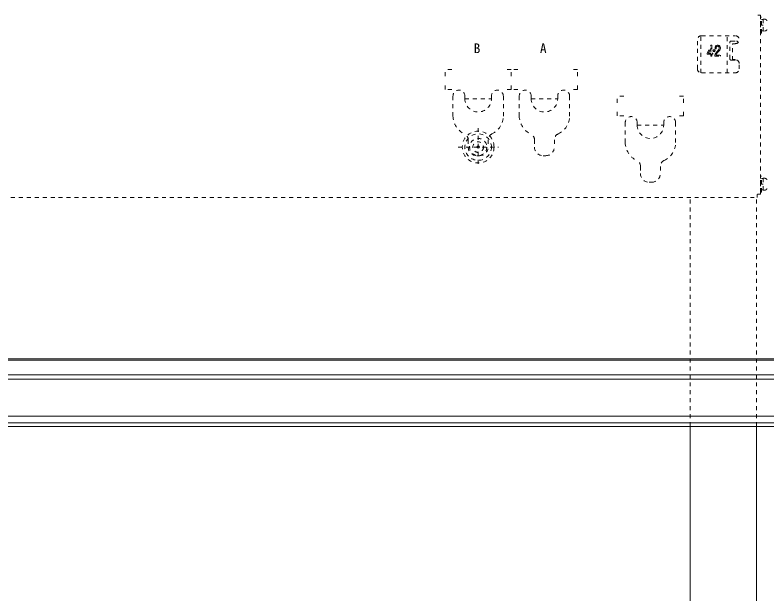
# Model space of a CAD drawing. Units: millimetres, scale not verified. Extents: x -63 to 62, y -116 to 117.
# Drawn here: x -29.84 to -10.93, y 39.5 to 54.06 of the extents above; entities that cross this region are included whole.
import ezdxf
from ezdxf.enums import TextEntityAlignment as Align

# ---------------------------------------------------------------- set-up
doc = ezdxf.new("R2010")
doc.units = ezdxf.units.MM
doc.header["$LTSCALE"] = 0.125
doc.header["$PDMODE"] = 32
doc.header["$PDSIZE"] = 0.0625
doc.linetypes.add('USER5', pattern=[1.4, 0.7, -0.7])
doc.layers.add('0-5_GAIKEI', color=1, linetype='Continuous', lineweight=18)
doc.styles.add('ＭＳ ゴシック', font='')
doc.styles.get('ＭＳ ゴシック').set_extended_font_data('MS Gothic')

msp = doc.modelspace()

# ---------------------------------------------------------------- linework, layer by layer
at = {"layer": '0-5_GAIKEI', "linetype": 'USER5'}
for p, q in [((-11.1608, 54.0616), (-11.0941, 54.0616)), ((-11.0941, 49.555), (-11.0941, 54.0616)), ((-11.0941, 54.0083), (-11.0675, 54.0083)), ((-11.0941, 53.6083), (-11.0941, 54.0083)), ((-11.0241, 53.95), (-11.0675, 53.95)), ((-11.0241, 53.9583), (-10.9778, 53.9559)), ((-11.0241, 53.8083), (-11.0675, 53.8083)), ((-12.5941, 52.6097), (-12.5941, 53.5403)), ((-12.5775, 53.5416), (-11.7275, 53.5416)), ((-11.9275, 52.6083), (-11.9275, 53.5416)), ((-11.0241, 53.6666), (-11.0675, 53.6666)), ((-12.6775, 52.7083), (-12.6775, 53.4416)), ((-11.8608, 52.9583), (-11.8608, 53.375)), ((-11.8275, 53.4083), (-11.6941, 53.4083)), ((-11.6608, 53.3671), (-11.6608, 53.375)), ((-12.4299, 53.0974), (-12.3407, 53.3045)), ((-12.3979, 53.1027), (-12.3399, 53.2374)), ((-12.3399, 53.2374), (-12.3399, 53.1027)), ((-12.2355, 53.2385), (-12.2325, 53.2597)), ((-12.2355, 53.2135), (-12.2355, 53.2385)), ((-12.2088, 53.2135), (-12.2355, 53.2135)), ((-12.2325, 53.2597), (-12.2257, 53.2765)), ((-12.2257, 53.2765), (-12.2088, 53.2969)), ((-12.2088, 53.2969), (-12.1818, 53.307)), ((-12.2088, 53.2366), (-12.2065, 53.2528)), ((-12.2088, 53.2135), (-12.2088, 53.2366)), ((-12.2065, 53.2528), (-12.2025, 53.2627)), ((-12.2025, 53.2627), (-12.1927, 53.2744)), ((-12.1927, 53.2744), (-12.177, 53.2803)), ((-12.1399, 53.1968), (-12.1925, 53.1336)), ((-12.1818, 53.307), (-12.1526, 53.307)), ((-12.177, 53.2803), (-12.1581, 53.2803)), ((-12.1173, 53.1821), (-12.1716, 53.117)), ((-12.1581, 53.2803), (-12.145, 53.2747)), ((-12.1526, 53.307), (-12.1283, 53.2966)), ((-12.145, 53.2747), (-12.1369, 53.2646)), ((-12.1305, 53.2155), (-12.1399, 53.1968)), ((-12.1369, 53.2646), (-12.1308, 53.2543)), ((-12.1308, 53.2543), (-12.1286, 53.2393)), ((-12.1286, 53.2231), (-12.1305, 53.2155)), ((-12.1286, 53.2393), (-12.1286, 53.2231)), ((-12.1283, 53.2966), (-12.1149, 53.2799)), ((-12.1053, 53.2061), (-12.1173, 53.1821)), ((-12.1149, 53.2799), (-12.1051, 53.2635)), ((-12.1019, 53.2199), (-12.1053, 53.2061)), ((-12.1051, 53.2635), (-12.1019, 53.2412)), ((-12.1019, 53.2412), (-12.1019, 53.2199)), ((-11.7941, 53.3416), (-11.7275, 53.3416)), ((-11.7941, 52.925), (-11.7941, 53.3416)), ((-12.4299, 53.0755), (-12.4299, 53.0974)), ((-12.3399, 53.0755), (-12.4299, 53.0755)), ((-12.3399, 53.1027), (-12.3979, 53.1027)), ((-12.3399, 53.0755), (-12.3399, 53.0291)), ((-12.3399, 53.0291), (-12.3126, 53.0291)), ((-12.2908, 53.1027), (-12.3126, 53.1027)), ((-12.2908, 53.0755), (-12.3126, 53.0755)), ((-12.3126, 53.0755), (-12.3126, 53.0291)), ((-12.2908, 53.1027), (-12.2908, 53.0755)), ((-12.2315, 53.0778), (-12.2408, 53.0529)), ((-12.2408, 53.0529), (-12.2408, 53.0291)), ((-12.2408, 53.0291), (-12.1019, 53.0291)), ((-12.2171, 53.1008), (-12.2315, 53.0778)), ((-12.1925, 53.1336), (-12.2171, 53.1008)), ((-12.2074, 53.0659), (-12.2112, 53.0558)), ((-12.2112, 53.0558), (-12.1019, 53.0558)), ((-12.1951, 53.0857), (-12.2074, 53.0659)), ((-12.1716, 53.117), (-12.1951, 53.0857)), ((-12.1019, 53.0291), (-12.1019, 53.0558)), ((-11.8275, 52.925), (-11.6941, 52.925)), ((-11.7941, 52.9416), (-11.7275, 52.9416)), ((-11.7275, 52.925), (-11.7275, 52.9416)), ((-11.6275, 52.7083), (-11.6275, 52.8416)), ((-19.0275, 52.525), (-19.0275, 52.6916)), ((-18.8608, 52.6916), (-19.0275, 52.6916)), ((-17.3608, 52.525), (-17.3608, 52.6916)), ((-17.1941, 52.6916), (-17.3608, 52.6916)), ((-12.5775, 52.6083), (-11.7275, 52.6083)), ((-19.0275, 52.1916), (-19.0275, 52.3583)), ((-17.3608, 52.1916), (-17.3608, 52.3583)), ((-17.3608, 52.1916), (-17.3608, 52.3583)), ((-15.6941, 52.1916), (-15.6941, 52.3583)), ((-18.8608, 52.1916), (-19.0275, 52.1916)), ((-18.8275, 51.5224), (-18.8275, 52.025)), ((-18.5275, 51.9583), (-18.5275, 52.025)), ((-17.8608, 51.9583), (-17.8608, 52.025)), ((-17.5608, 51.5224), (-17.5608, 52.025)), ((-17.3608, 52.1916), (-17.5275, 52.1916)), ((-17.1941, 52.1916), (-17.3608, 52.1916)), ((-17.1608, 51.5224), (-17.1608, 52.025)), ((-16.8608, 51.9583), (-16.8608, 52.025)), ((-16.1941, 51.9583), (-16.1941, 52.025)), ((-15.8941, 51.5224), (-15.8941, 52.025)), ((-15.6941, 52.1916), (-15.8608, 52.1916)), ((-14.6941, 51.8583), (-14.6941, 52.025)), ((-14.5275, 52.025), (-14.6941, 52.025)), ((-18.5275, 51.9583), (-17.8608, 51.9583)), ((-16.8608, 51.9583), (-16.1941, 51.9583)), ((-14.6941, 51.525), (-14.6941, 51.6916)), ((-13.0275, 51.525), (-13.0275, 51.6916)), ((-14.5275, 51.525), (-14.6941, 51.525)), ((-13.0275, 51.525), (-13.1941, 51.525)), ((-14.4941, 50.8557), (-14.4941, 51.3583)), ((-14.1941, 51.2916), (-14.1941, 51.3583)), ((-14.1941, 51.2916), (-13.5275, 51.2916)), ((-13.5275, 51.2916), (-13.5275, 51.3583)), ((-13.2275, 50.8557), (-13.2275, 51.3583)), ((-18.1941, 51.2211), (-18.1941, 50.2507)), ((-18.4441, 50.9215), (-18.4441, 50.7416)), ((-17.9441, 50.9215), (-17.9441, 50.7416)), ((-16.7775, 50.9215), (-16.7775, 50.7416)), ((-16.2775, 50.9215), (-16.2775, 50.7416)), ((-18.6956, 50.7416), (-17.6806, 50.7416)), ((-18.2275, 50.525), (-18.1608, 50.525)), ((-16.5608, 50.525), (-16.4941, 50.525)), ((-14.1108, 50.2549), (-14.1108, 50.075)), ((-13.6108, 50.2549), (-13.6108, 50.075)), ((-11.0941, 50.0083), (-11.0675, 50.0083)), ((-11.0941, 49.6083), (-11.0941, 50.0083)), ((-11.0241, 49.95), (-11.0675, 49.95)), ((-11.0241, 49.9583), (-10.9778, 49.9559)), ((-13.8941, 49.8583), (-13.8275, 49.8583)), ((-11.0241, 49.8083), (-11.0675, 49.8083)), ((-11.0241, 49.6666), (-11.0675, 49.6666)), ((-38.5475, 49.475), (-11.1741, 49.475)), ((-12.8608, 43.7257), (-12.8608, 49.475)), ((-11.1941, 43.7257), (-11.1941, 49.475)), ((-11.1741, 49.5416), (-11.1741, 49.475)), ((-11.1608, 49.555), (-11.0941, 49.555))]:
    msp.add_line(p, q, dxfattribs=at)
at = {"layer": '0-5_GAIKEI'}
for p, q in [((-2.7235, 45.4212), (-46.9979, 45.4212)), ((-47.0076, 45.3805), (-2.7138, 45.3805)), ((-47.4303, 44.9052), (-2.2912, 44.9052)), ((-2.2957, 45.0106), (-47.4258, 45.0106)), ((-1.3454, 43.9747), (-48.376, 43.9747)), ((-1.1977, 43.8079), (-48.5237, 43.8079))]:
    msp.add_line(p, q, dxfattribs=at)
at = {"layer": '0-5_GAIKEI', "color": 7}
for p, q in [((-48.6274, 43.7142), (-1.0941, 43.7142)), ((-12.8608, 17.225), (-12.8608, 43.7257)), ((-11.1941, 17.225), (-11.1941, 43.7257))]:
    msp.add_line(p, q, dxfattribs=at)
at = {"layer": '0-5_GAIKEI', "linetype": 'USER5'}
for points in [[(-11.0941, 53.6083), (-11.0675, 53.6083), (-11.0675, 54.0083)], [(-11.0241, 53.9583), (-11.0241, 53.6583), (-10.9778, 53.6607)], [(-12.3407, 53.3045), (-12.3126, 53.3045), (-12.3126, 53.1027)], [(-17.3608, 52.525), (-17.3608, 52.6916), (-17.5275, 52.6916)], [(-15.6941, 52.525), (-15.6941, 52.6916), (-15.8608, 52.6916)], [(-13.0275, 51.8583), (-13.0275, 52.025), (-13.1941, 52.025)], [(-11.0941, 49.6083), (-11.0675, 49.6083), (-11.0675, 50.0083)], [(-11.0241, 49.9583), (-11.0241, 49.6583), (-10.9778, 49.6607)]]:
    msp.add_lwpolyline(points, dxfattribs=at)
for radius in [0.4, 0.3333, 0.2167, 0.1333]:
    msp.add_circle((-18.1941, 50.7416), radius, dxfattribs=at)
for centre, radius, start, end in [((-10.9806, 53.9026), 0.0533, 15.78599, 87), ((-12.5775, 53.4416), 0.1, 90, 180), ((-11.7275, 53.4416), 0.1, 270, 90), ((-10.9806, 53.714), 0.0533, 273, 344.21401), ((-11.8275, 53.375), 0.0333, 90, 180), ((-11.6941, 53.375), 0.0333, 0, 90), ((-11.8275, 52.9583), 0.0333, 180, 270), ((-11.7275, 52.8416), 0.1, 0, 90), ((-11.6941, 52.9583), 0.0333, 270, 297.90568), ((-12.5775, 52.7083), 0.1, 180, 270), ((-11.7275, 52.7083), 0.1, 270, 0), ((-18.6775, 52.025), 0.15, 0, 180), ((-17.7108, 52.025), 0.15, 0, 180), ((-17.0108, 52.025), 0.15, 0, 180), ((-16.0441, 52.025), 0.15, 0, 180), ((-18.1941, 51.9583), 0.3333, 180, 0), ((-16.5275, 51.9583), 0.3333, 180, 0), ((-18.3275, 51.525), 0.5, 180.29559, 244.84934), ((-18.0608, 51.525), 0.5, 295.15066, 359.70441), ((-16.6608, 51.525), 0.5, 180.29559, 244.84934), ((-16.3941, 51.525), 0.5, 295.15066, 359.70441), ((-14.3441, 51.3583), 0.15, 0, 180), ((-13.3775, 51.3583), 0.15, 0, 180), ((-13.8608, 51.2916), 0.3333, 180, 0), ((-18.6108, 50.9215), 0.1667, 0, 64.84934), ((-17.7775, 50.9215), 0.1667, 115.15066, 180), ((-16.9441, 50.9215), 0.1667, 0, 64.84934), ((-16.1108, 50.9215), 0.1667, 115.15066, 180), ((-18.2275, 50.7416), 0.2167, 180, 270), ((-18.1608, 50.7416), 0.2167, 270, 0), ((-16.5608, 50.7416), 0.2167, 180, 270), ((-16.4941, 50.7416), 0.2167, 270, 0), ((-13.9941, 50.8583), 0.5, 180.29559, 244.84934), ((-13.7275, 50.8583), 0.5, 295.15066, 359.70441), ((-14.2775, 50.2549), 0.1667, 0, 64.84934), ((-13.4441, 50.2549), 0.1667, 115.15066, 180), ((-13.8941, 50.075), 0.2167, 180, 270), ((-13.8275, 50.075), 0.2167, 270, 0), ((-10.9806, 49.9026), 0.0533, 15.78599, 87), ((-10.9806, 49.714), 0.0533, 273, 344.21401), ((-11.1608, 49.5416), 0.0133, 90, 180)]:
    msp.add_arc(centre, radius, start, end, dxfattribs=at)
at = {"layer": '0-5_GAIKEI'}
for p in [(-12.2608, 53.1666), (-18.1941, 50.7416)]:
    msp.add_point(p, dxfattribs=at)

# ---------------------------------------------------------------- texts
at = {"layer": '0-5_GAIKEI', "color": 7, "style": 'ＭＳ ゴシック'}
for s, p in [('B', (-18.3069, 53.0301)), ('A', (-16.6402, 53.0301))]:
    msp.add_text(s, height=0.2444, dxfattribs=at).set_placement(p, align=Align.BOTTOM_LEFT)

doc.saveas('drawing.dxf')
